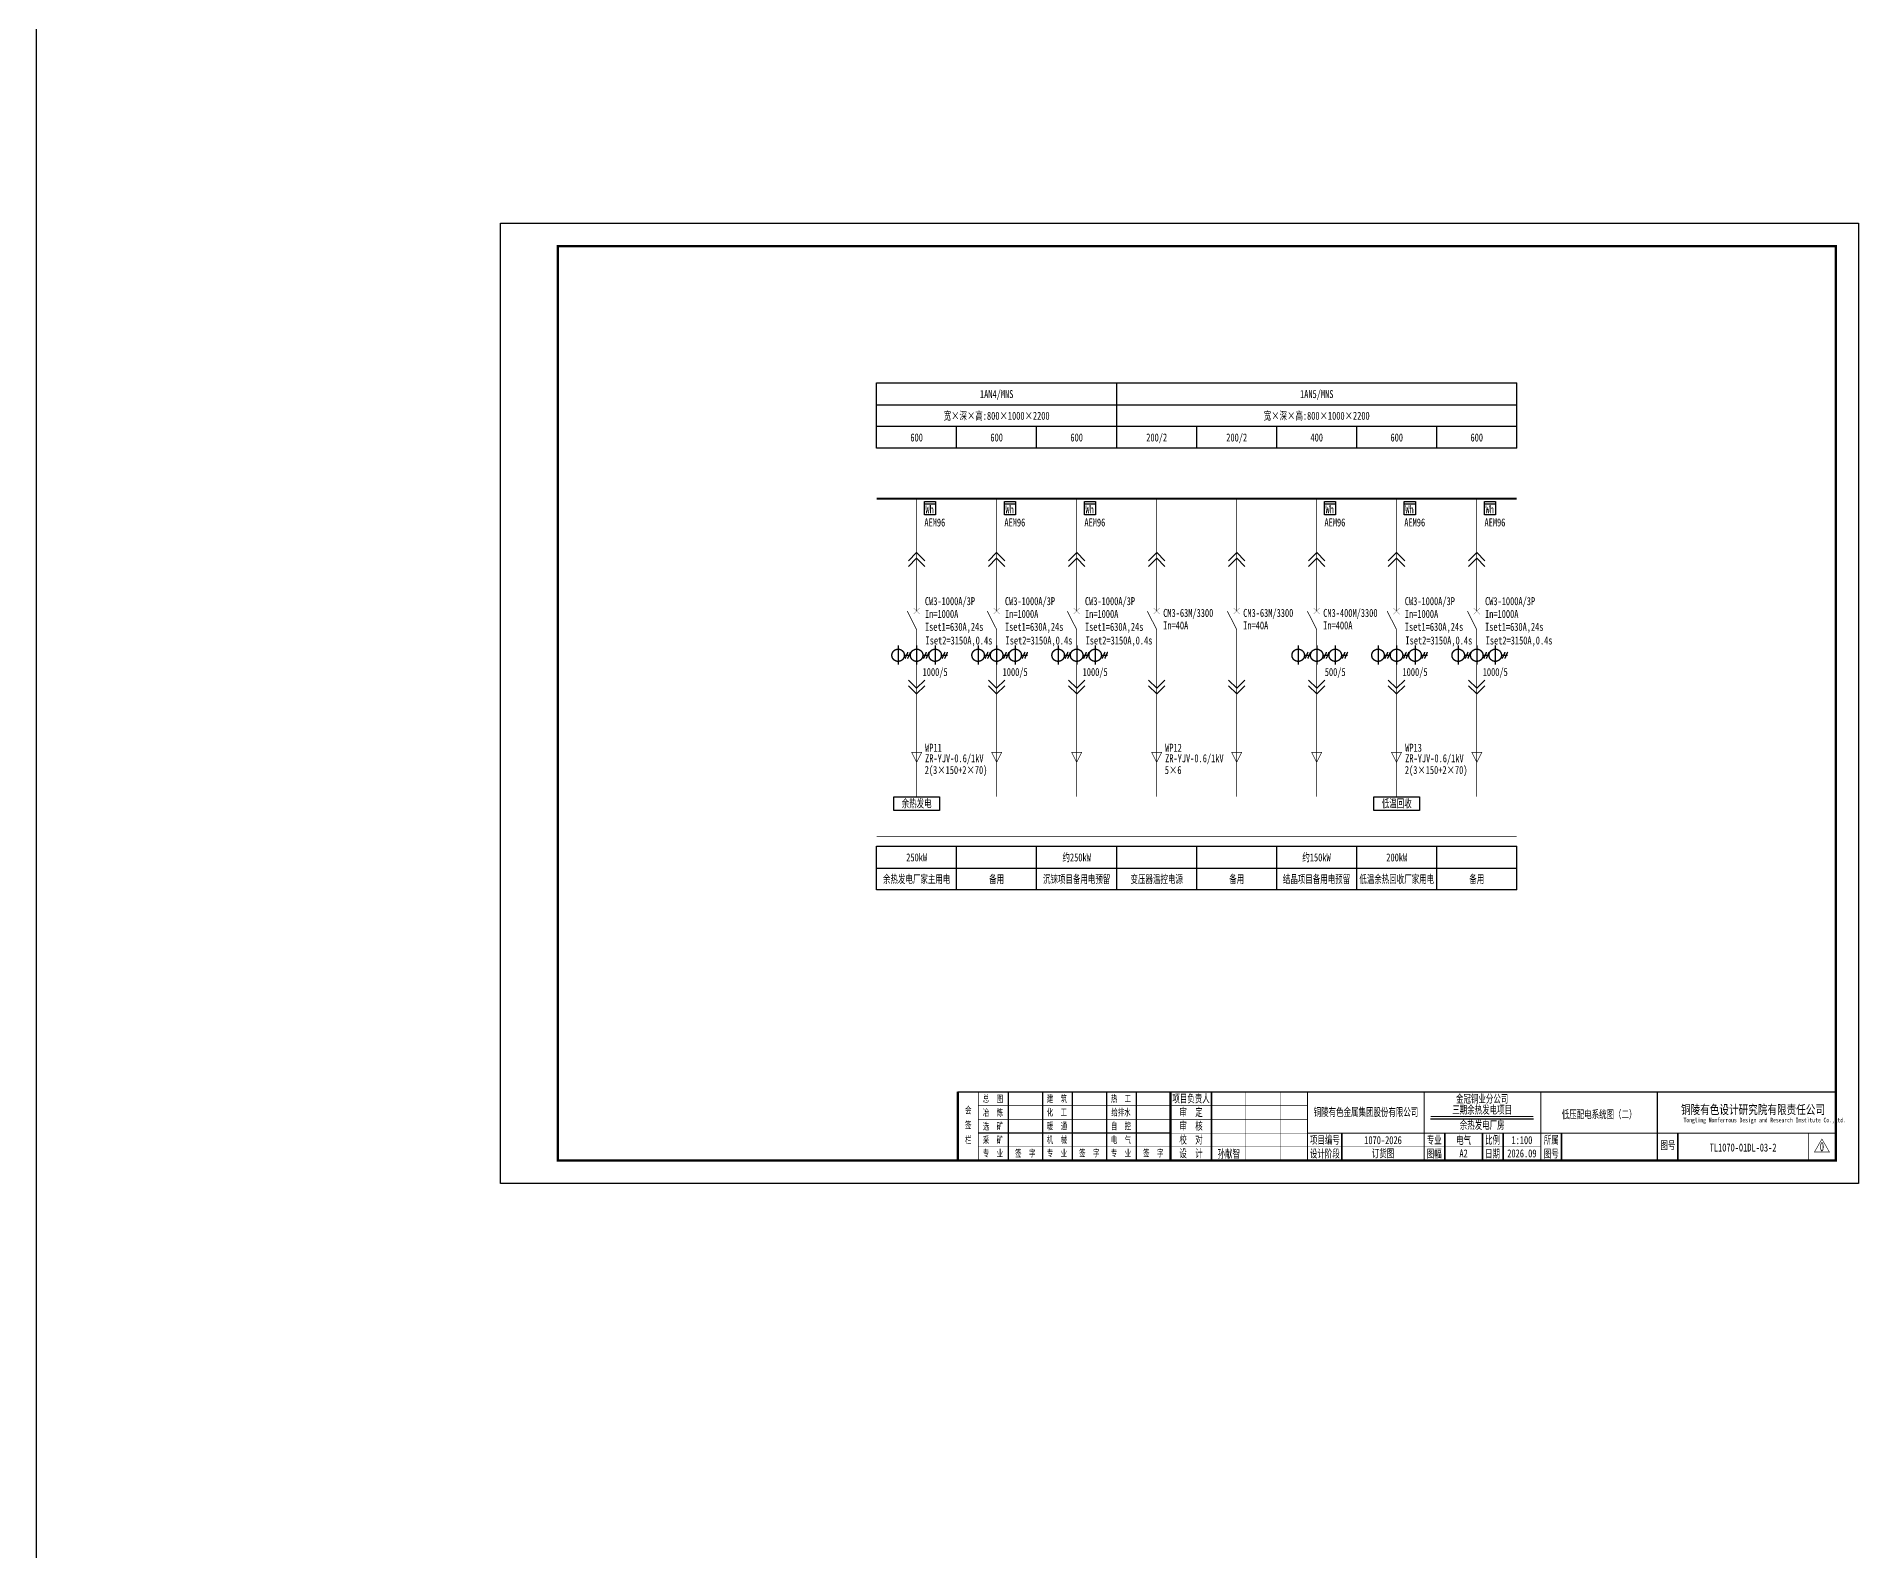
# Model space of a CAD drawing. Header units: millimetres. Extents: x -24326 to 675674, y 148048 to 606396.
# Drawn here: x 175674 to 255374, y 310989 to 377222 of the extents above; entities that cross this region are included whole.
import ezdxf
from ezdxf.enums import TextEntityAlignment as Align

# ---------------------------------------------------------------- set-up
doc = ezdxf.new("R2010")
doc.units = ezdxf.units.MM
doc.linetypes.add('常规', pattern=[20, 10, 0, 10])
for name, color, linetype, lineweight in [('BXT', 7, 'Continuous', 0), ('CAXA0', 7, 'Continuous', 70), ('MX', 3, 'Continuous', 0), ('SW', 8, 'Continuous', 20), ('TEXT', 4, 'Continuous', 0), ('电辅助1', 7, 'Continuous', 0)]:
    doc.layers.add(name, color=color, linetype=linetype, lineweight=lineweight)
for name, color, linetype in [('动力平面导线层', 3, '常规'), ('图框', 7, 'Continuous'), ('文字', 7, 'Continuous'), ('照明平面设备层', 1, 'Continuous')]:
    doc.layers.add(name, color=color, linetype=linetype)
doc.styles.add('HZ', font='simsun.ttf', dxfattribs={"width": 0.75})
doc.styles.add('标准', font='NSimSun.ttf', dxfattribs={"width": 0.667})
doc.linetypes.add('接地线', pattern='A,500,[136,EESLTYPE.shx,S=100,R=0,X=0,Y=0],500,-200,60,-200', length=1460)

# ---------------------------------------------------------------- blocks, each defined once
blk = doc.blocks.new('3')
at = {"layer": 'TEXT', "color": 7, "lineweight": 25, "style": 'HZ', "width": 0.75}
for s, height, p in [('铜陵有色设计研究院有限责任公司', 400, (221501, 249018)), ('Tongling Nonferrous Design and Research Institute Co.,Ltd.', 200, (221613, 248659))]:
    blk.add_text(s, height=height, dxfattribs=at).set_placement(p)
blk = doc.blocks.new('铜陵有色图签02')
at = {"layer": '图框', "linetype": 'Continuous', "lineweight": 50}
for p, q in [((-38401, 3003), (-38401, 1)), ((-29100, 3001), (-29100, 0))]:
    blk.add_line(p, q, dxfattribs=at)
at = {"layer": '图框', "color": 7, "linetype": 'Continuous', "lineweight": 25}
for p, q in [((-36201, 3010), (-36201, 9)), ((-34701, 3010), (-34701, 9)), ((-33401, 3017), (-33401, 16)), ((-31901, 3017), (-31901, 16)), ((-30601, 3017), (-30601, 16)), ((-29100, 1201), (-37501, 1201))]:
    blk.add_line(p, q, dxfattribs=at)
at = {"layer": '图框', "color": 7, "linetype": 'Continuous', "lineweight": 35}
for p, q in [((-27300, 3001), (-27300, 1)), ((-21600, 1197), (-21600, -3)), ((-17100, 1200), (-17100, 0)), ((-15450, 0), (-15450, 1200)), ((-14550, 1200), (-14550, 0)), ((-12000, 1201), (-12000, 1)), ((-6900, 1202), (-6900, 2))]:
    blk.add_line(p, q, dxfattribs=at)
at = {"layer": '图框', "lineweight": 25}
blk.add_line((-17723, 1830), (-13223, 1830), dxfattribs=at)
at = {"layer": '图框', "lineweight": 70, "const_width": 70}
blk.add_lwpolyline([(-17980, 3001), (0, 3001), (-38401, 3001)], dxfattribs=at)
at = {"layer": '图框', "color": 7, "linetype": 'Continuous', "lineweight": 25, "const_width": 25}
for points in [[(-37501, 3000), (-37501, 0)], [(-23100, 2401), (-37501, 2401)], [(-25800, 3001), (-25800, 1)], [(-24300, 3001), (-24300, 1)], [(-23100, 1801), (-37501, 1801)], [(-23100, 1201), (-29100, 1201)], [(-602, 943), (-932, 371), (-272, 371), (-602, 943)], [(-12900, 600), (-18000, 600), (-37501, 600)]]:
    blk.add_lwpolyline(points, dxfattribs=at)
at = {"layer": '图框', "linetype": 'Continuous', "lineweight": 50, "const_width": 50}
for points in [[(-23100, 3001), (-23100, 1)], [(-18000, 3000), (-18000, 0)]]:
    blk.add_lwpolyline(points, dxfattribs=at)
at = {"layer": '图框', "lineweight": 50, "const_width": 50}
for points in [[(-12900, 3001), (-12900, 1)], [(-7800, 3001), (-7800, 1)], [(0, 3000), (0, 0)], [(-23100, 1200), (0, 1200)]]:
    blk.add_lwpolyline(points, dxfattribs=at)
at = {"layer": '图框', "lineweight": 25, "const_width": 35}
blk.add_lwpolyline([(-17723, 1930), (-13223, 1930)], dxfattribs=at)
at = {"layer": '图框', "color": 7, "linetype": 'Continuous', "lineweight": 35, "const_width": 25}
blk.add_lwpolyline([(-1200, 1201), (-1200, 0)], dxfattribs=at)
at = {"layer": '图框', "linetype": 'Continuous', "lineweight": 70, "const_width": 70}
blk.add_lwpolyline([(-38401, 1), (0, 0)], dxfattribs=at)
at = {"layer": '图框', "lineweight": 25}
blk.add_blockref('3', (-228268, -246986), dxfattribs=at)
at = {"layer": 'TEXT', "color": 7, "lineweight": 25, "style": '标准', "width": 0.667}
for s, height, p in [('会', 300, (-37942, 2054)), ('总  图', 300, (-36862, 2555)), ('建  筑', 300, (-34062, 2562)), ('热  工', 300, (-31262, 2562)), ('项目负责人', 350, (-28197, 2541)), ('签', 300, (-37942, 1404)), ('冶  炼', 300, (-36862, 1955)), ('选  矿', 300, (-36862, 1355)), ('化  工', 300, (-34062, 1962)), ('暖  通', 300, (-34062, 1362)), ('给排水', 300, (-31262, 1962)), ('自  控', 300, (-31262, 1362)), ('审  定', 350, (-28197, 1941)), ('审  核', 350, (-28197, 1341)), ('栏', 300, (-37942, 754)), ('采  矿', 300, (-36862, 754)), ('机  械', 300, (-34062, 761)), ('电  气', 300, (-31262, 761)), ('校  对', 350, (-28197, 741)), ('项目编号', 350, (-22343, 730)), ('专业', 350, (-17559, 730)), ('比例', 350, (-15009, 730)), ('所属', 350, (-12438, 730)), ('图号', 350, (-7339, 495)), ('专  业', 300, (-36862, 170)), ('签  字', 300, (-35449, 170)), ('专  业', 300, (-34062, 177)), ('签  字', 300, (-32649, 177)), ('专  业', 300, (-31262, 177)), ('签  字', 300, (-29849, 177)), ('设  计', 350, (-28197, 139)), ('设计阶段', 350, (-22343, 130)), ('图幅', 350, (-17559, 130)), ('日期', 350, (-15009, 130)), ('图号', 350, (-12438, 130))]:
    blk.add_text(s, height=height, dxfattribs=at).set_placement(p, align=Align.CENTER)
blk = doc.blocks.new('HG')
at = {"layer": 'CAXA0', "color": 3, "linetype": 'Continuous', "lineweight": 0}
for p, q in [((0, 0), (-360, -360)), ((0, 0), (360, -360)), ((0, -250), (-360, -610)), ((0, -250), (360, -610))]:
    blk.add_line(p, q, dxfattribs=at)
blk = doc.blocks.new('0208D')
at = {"color": 3, "linetype": 'Continuous', "const_width": 0.3}
blk.add_lwpolyline([(0, -7.5), (0, 0)], dxfattribs=at)
blk.add_lwpolyline([(0, -7.5), (2.5, -2.5), (-2.5, -2.5)], close=True, dxfattribs=at)
blk = doc.blocks.new('1107AA')
at = {"color": 3, "linetype": 'Continuous'}
for points, const_width in [([(0, -7.5), (-3.79, 0)], 0.3), ([(1.25, 1.25), (-1.25, -1.25)], 0.1), ([(-1.25, 1.25), (1.25, -1.25)], 0.1)]:
    blk.add_lwpolyline(points, dxfattribs=dict(at, const_width=const_width))
blk = doc.blocks.new('KK')
at = {"layer": 'MX', "color": 3, "linetype": '常规', "lineweight": 25}
for p, q in [((-498, -143), (-378, 128)), ((-384, -143), (-264, 128)), ((313, -143), (432, 128)), ((426, -143), (546, 128)), ((1123, -143), (1243, 128)), ((1236, -143), (1356, 128)), ((-540, -8), (-270, -8)), ((270, -8), (540, -8)), ((1080, -8), (1351, -8))]:
    blk.add_line(p, q, dxfattribs=at)
for centre in [(-810, -8), (0, -8), (810, -8)]:
    blk.add_circle(centre, 270, dxfattribs=at)
at = {"layer": '动力平面导线层', "lineweight": -3, "ltscale": 100}
for p, q in [((-810, 417), (-810, -417)), ((0, 417), (0, -417)), ((810, 417), (810, -417))]:
    blk.add_line(p, q, dxfattribs=at)

msp = doc.modelspace()

# ---------------------------------------------------------------- linework, layer by layer
at = {"color": 2, "linetype": 'ByBlock', "lineweight": -3, "ltscale": 100}
msp.add_line((175673.6, 148047.8), (175673.6, 548047.8), dxfattribs=at)
at = {"color": 2, "linetype": 'ByBlock', "lineweight": 30}
for points in [[(213173.6, 343964.6), (215173.7, 343964.6), (215173.7, 343364.8), (213173.6, 343364.8)], [(234173.6, 343964.6), (236173.7, 343964.6), (236173.7, 343364.8), (234173.6, 343364.8)]]:
    msp.add_lwpolyline(points, close=True, dxfattribs=at)
at = {"layer": '动力平面导线层', "color": 0, "linetype": 'ByBlock'}
for p, q in [((212423.6, 362063.6), (240423.6, 362063.6)), ((212423.6, 359213.6), (212423.6, 362063.6)), ((222923.6, 359213.6), (222923.6, 362063.6)), ((240423.6, 359213.6), (240423.6, 362063.6)), ((212423.6, 361113.6), (240423.6, 361113.6)), ((240423.6, 360163.6), (212423.6, 360163.6)), ((215923.6, 359213.6), (215923.6, 360163.6)), ((219423.6, 359213.6), (219423.6, 360163.6)), ((226423.6, 359213.6), (226423.6, 360163.6)), ((229923.6, 359213.6), (229923.6, 360163.6)), ((233423.6, 359213.6), (233423.6, 360163.6)), ((236923.6, 359213.6), (236923.6, 360163.6)), ((240423.6, 359213.6), (212423.6, 359213.6)), ((212423.6, 341794.9), (240423.6, 341794.9)), ((212423.6, 339894.9), (212423.6, 341794.9)), ((212423.6, 339894.9), (212423.6, 341794.9)), ((215923.6, 339894.9), (215923.6, 341794.9)), ((215923.6, 339894.9), (215923.6, 341794.9)), ((219423.6, 339894.9), (219423.6, 341794.9)), ((219423.6, 339894.9), (219423.6, 341794.9)), ((222923.6, 339894.9), (222923.6, 341794.9)), ((226423.6, 339894.9), (226423.6, 341794.9)), ((229923.6, 339894.9), (229923.6, 341794.9)), ((233423.6, 339894.9), (233423.6, 341794.9)), ((236923.6, 339894.9), (236923.6, 341794.9)), ((240423.6, 339894.9), (240423.6, 341794.9)), ((212423.6, 340844.9), (240423.6, 340844.9)), ((240423.6, 339894.9), (212423.6, 339894.9))]:
    msp.add_line(p, q, dxfattribs=at)
at = {"layer": '动力平面导线层', "color": 3, "linetype": 'ByBlock', "lineweight": 20, "ltscale": 2, "const_width": 84}
msp.add_lwpolyline([(240423.6, 356997.7), (212423.6, 356997.7)], dxfattribs=at)
at = {"layer": '动力平面导线层', "color": 4, "linetype": '接地线', "lineweight": -3, "const_width": 30}
msp.add_lwpolyline([(212423.6, 342225.2), (240423.6, 342225.2)], dxfattribs=at)
at = {"layer": '图框', "linetype": 'Continuous', "lineweight": 100, "const_width": 100}
msp.add_lwpolyline([(198473.6, 328047.8), (254373.6, 328047.8), (254373.6, 368047.8), (198473.6, 368047.8)], close=True, dxfattribs=at)
at = {"layer": '文字', "color": 3, "linetype": 'ByBlock', "lineweight": 25, "const_width": 30}
for points in [[(214173.6, 352084.3), (214173.6, 356997.7)], [(217673.6, 352084.3), (217673.6, 356997.7)], [(221173.6, 352084.3), (221173.6, 356997.7)], [(224673.6, 352084.3), (224673.6, 356997.7)], [(228173.6, 352084.3), (228173.6, 356997.7)], [(231673.6, 352084.3), (231673.6, 356997.7)], [(235164.4, 352084.3), (235164.4, 356997.7)], [(238673.6, 352084.3), (238673.6, 356997.7)], [(214173.6, 351273.9), (214173.6, 343964.6)], [(217673.6, 351273.9), (217673.6, 343964.6)], [(221173.6, 351273.9), (221173.6, 343964.6)], [(224673.6, 351273.9), (224673.6, 343964.6)], [(228173.6, 351273.9), (228173.6, 343964.6)], [(231673.6, 351273.9), (231673.6, 343964.6)], [(235164.4, 351273.9), (235164.4, 343964.6)], [(238673.6, 351273.9), (238673.6, 343964.6)]]:
    msp.add_lwpolyline(points, dxfattribs=at)
at = {"layer": '照明平面设备层', "color": 0, "lineweight": -3, "ltscale": 100}
msp.add_lwpolyline([(195973.6, 369047.8), (255373.6, 369047.8), (255373.6, 327047.8), (195973.6, 327047.8)], close=True, dxfattribs=at)
at = {"layer": '电辅助1', "color": 2, "linetype": 'ByBlock', "lineweight": 25}
for p, q in [((214512.3, 356293.8), (214512.3, 356875.3)), ((214512.3, 356875.3), (214996.8, 356875.3)), ((214512.3, 356778.4), (214996.8, 356778.4)), ((214996.8, 356293.8), (214512.3, 356293.8)), ((214996.8, 356875.3), (214996.8, 356293.8)), ((218012.3, 356293.8), (218012.3, 356875.3)), ((218012.3, 356875.3), (218496.8, 356875.3)), ((218012.3, 356778.4), (218496.8, 356778.4)), ((218496.8, 356293.8), (218012.3, 356293.8)), ((218496.8, 356875.3), (218496.8, 356293.8)), ((221512.3, 356293.8), (221512.3, 356875.3)), ((221512.3, 356875.3), (221996.8, 356875.3)), ((221512.3, 356778.4), (221996.8, 356778.4)), ((221996.8, 356293.8), (221512.3, 356293.8)), ((221996.8, 356875.3), (221996.8, 356293.8)), ((232012.3, 356293.8), (232012.3, 356875.3)), ((232012.3, 356875.3), (232496.8, 356875.3)), ((232012.3, 356778.4), (232496.8, 356778.4)), ((232496.8, 356293.8), (232012.3, 356293.8)), ((232496.8, 356875.3), (232496.8, 356293.8)), ((235503.1, 356293.8), (235503.1, 356875.3)), ((235503.1, 356875.3), (235987.7, 356875.3)), ((235503.1, 356778.4), (235987.7, 356778.4)), ((235987.7, 356293.8), (235503.1, 356293.8)), ((235987.7, 356875.3), (235987.7, 356293.8)), ((239012.3, 356293.8), (239012.3, 356875.3)), ((239012.3, 356875.3), (239496.8, 356875.3)), ((239012.3, 356778.4), (239496.8, 356778.4)), ((239496.8, 356293.8), (239012.3, 356293.8)), ((239496.8, 356875.3), (239496.8, 356293.8))]:
    msp.add_line(p, q, dxfattribs=at)

# ---------------------------------------------------------------- block references
for p in [(214173.5, 354648.9), (217673.5, 354648.9), (221173.5, 354648.9), (224673.5, 354648.9), (228173.5, 354648.9), (231673.5, 354648.9), (235164.3, 354648.9), (238673.5, 354648.9)]:
    msp.add_blockref('HG', p)
at = {"rotation": 180}
for p in [(214173.5, 348460), (217673.5, 348460), (221173.4, 348460), (224673.5, 348460), (228173.5, 348460), (231673.5, 348460), (235164.3, 348460), (238673.5, 348460)]:
    msp.add_blockref('HG', p, dxfattribs=at)
at = {"layer": 'BXT', "linetype": 'ByBlock', "xscale": 87.66225000098348, "yscale": 87.66225000098348, "zscale": 87.66225000098348}
for p in [(214173.7, 346125.4), (217673.7, 346125.4), (221173.6, 346125.4), (224673.6, 346125.4), (228173.6, 346125.4), (231673.6, 346125.4), (235164.4, 346125.4), (238673.7, 346125.4)]:
    msp.add_blockref('0208D', p, dxfattribs=at)
at = {"layer": '动力平面导线层', "color": 0, "lineweight": -3}
for p in [(214173.6, 350160), (217673.6, 350160), (221173.6, 350160.1), (231673.6, 350160), (235164.5, 350160.1), (238673.6, 350160)]:
    msp.add_blockref('KK', p, dxfattribs=at)
at = {"layer": '图框', "lineweight": 25}
msp.add_blockref('铜陵有色图签02', (254373.6, 328047.8), dxfattribs=at)
at = {"layer": '文字', "color": 3, "linetype": 'ByBlock', "lineweight": 25, "xscale": 108.0493425019085, "yscale": 108.0493425019085, "zscale": 108.0493425019085}
for p in [(214173.6, 352084.3), (217673.6, 352084.3), (221173.6, 352084.3), (224673.6, 352084.3), (228173.6, 352084.3), (231673.6, 352084.3), (235164.4, 352084.3), (238673.6, 352084.3)]:
    msp.add_blockref('1107AA', p, dxfattribs=at)

# ---------------------------------------------------------------- texts
at = {"layer": 'SW', "color": 2, "linetype": 'Continuous', "lineweight": 25, "style": '标准', "width": 0.667}
for p in [(214512.3, 355786.7), (218012.3, 355786.7), (221512.3, 355786.7), (232012.3, 355786.7), (235503.1, 355786.7), (239012.3, 355786.7)]:
    msp.add_text('AEM96', height=350, dxfattribs=at).set_placement(p)
at = {"layer": 'SW', "color": 7, "linetype": 'ByBlock', "lineweight": 25, "style": '标准', "width": 0.667}
for s, p in [('CM3-63M/3300', (224958.4, 351829.3)), ('In=40A', (224958.4, 351285)), ('CM3-63M/3300', (228458.4, 351829.3)), ('In=40A', (228458.4, 351285)), ('CM3-400M/3300', (231958.4, 351829.3)), ('In=400A', (231958.4, 351285))]:
    msp.add_text(s, height=350, dxfattribs=at).set_placement(p)
at = {"layer": 'SW', "color": 7, "linetype": 'Continuous', "lineweight": 25, "style": '标准', "width": 0.667}
for s, p in [('1000/5', (214982.5, 349244.2)), ('1000/5', (218482.5, 349244.2)), ('1000/5', (221982.5, 349244.2)), ('500/5', (232482.5, 349244.2)), ('1000/5', (235973.3, 349244.2)), ('1000/5', (239482.5, 349244.2)), ('孙献智', (227825.3, 328168.3))]:
    msp.add_text(s, height=350, dxfattribs=at).set_placement(p, align=Align.CENTER)
at = {"layer": 'SW', "color": 7, "linetype": 'ByBlock', "lineweight": 25, "style": '标准', "width": 0.667}
for s, p in [('余热发电', (214173.6, 343495.4)), ('低温回收', (235173.6, 343495.4)), ('变压器温控电源', (224673.6, 340184.8)), ('备用', (228173.6, 340184.8))]:
    msp.add_text(s, height=350, dxfattribs=at).set_placement(p, align=Align.CENTER)
at = {"layer": 'SW', "color": 4, "linetype": 'Continuous', "lineweight": 25, "style": '标准', "width": 0.667}
for s, height, p in [('金冠铜业分公司', 350, (238910.4, 330576.7)), ('铜陵有色金属集团股份有限公司', 350, (233827.5, 329995.5)), ('三期余热发电项目', 350, (238910.4, 330098.6)), ('低压配电系统图（二）', 350, (244024.5, 329894.7)), ('电气', 350, (238097.8, 328767.5)), ('余热发电厂房', 350, (238910.4, 329430.3)), ('1070-2026', 350, (234573, 328767.5)), ('A2', 350, (238097.8, 328187.8)), ('2026.09', 350, (240647.8, 328187.8)), ('1:100', 350, (240647.8, 328767.5)), ('TL1070-01DL-03-2', 350, (250322.9, 328444.3)), ('0', 400, (253771.4, 328455.8))]:
    msp.add_text(s, height=height, dxfattribs=at).set_placement(p, align=Align.CENTER)
at = {"layer": 'SW', "color": 1, "linetype": 'Continuous', "lineweight": 25, "style": '标准', "width": 0.667}
msp.add_text('订货图', height=350, dxfattribs=at).set_placement((234573, 328187.8), align=Align.CENTER)
at = {"layer": '动力平面导线层', "color": 0, "linetype": 'ByBlock', "style": '标准', "width": 0.667}
for s, p in [('1AN4/MNS', (217673.6, 361403.6)), ('1AN5/MNS', (231673.6, 361403.6)), ('宽×深×高:800×1000×2200', (217673.6, 360453.6)), ('宽×深×高:800×1000×2200', (231673.6, 360453.6)), ('600', (214173.6, 359503.6)), ('600', (217673.6, 359503.6)), ('600', (221173.6, 359503.6)), ('200/2', (224673.6, 359503.6)), ('200/2', (228173.6, 359503.6)), ('400', (231673.6, 359503.6)), ('600', (235173.6, 359503.6)), ('600', (238673.6, 359503.6)), ('250kW', (214173.6, 341134.8)), ('约250kW', (221173.5, 341134.8)), ('约150kW', (231664.4, 341134.8)), ('200kW', (235173.6, 341134.8)), ('余热发电厂家主用电', (214173.6, 340184.8)), ('备用', (217673.6, 340184.8)), ('沉铼项目备用电预留', (221173.6, 340184.8)), ('结晶项目备用电预留', (231664.4, 340184.8)), ('低温余热回收厂家用电', (235173.6, 340184.8)), ('备用', (238673.6, 340184.8))]:
    msp.add_text(s, height=350, dxfattribs=at).set_placement(p, align=Align.CENTER)
at = {"layer": '电辅助1', "color": 2, "linetype": 'ByBlock', "lineweight": 25, "style": '标准', "width": 0.667}
for p in [(214558.4, 356359.3), (218058.4, 356359.3), (221558.4, 356359.3), (232058.4, 356359.3), (235549.2, 356359.3), (239058.4, 356359.3)]:
    msp.add_text('Wh', height=350, dxfattribs=at).set_placement(p)
at = {"layer": '电辅助1', "color": 7, "linetype": 'ByBlock', "lineweight": 25, "style": '标准', "width": 0.667}
for s, p in [('CW3-1000A/3P', (214535.8, 352344.7)), ('CW3-1000A/3P', (218035.8, 352344.7)), ('CW3-1000A/3P', (221535.8, 352344.7)), ('CW3-1000A/3P', (235526.7, 352344.7)), ('CW3-1000A/3P', (239035.8, 352344.7)), ('In=1000A', (214535.8, 351786.6)), ('Iset1=630A,24s', (214535.8, 351221)), ('In=1000A', (218035.8, 351786.6)), ('Iset1=630A,24s', (218035.8, 351221)), ('In=1000A', (221535.8, 351786.6)), ('Iset1=630A,24s', (221535.8, 351221)), ('In=1000A', (235526.7, 351786.6)), ('Iset1=630A,24s', (235526.7, 351221)), ('In=1000A', (239035.8, 351786.6)), ('Iset1=630A,24s', (239035.8, 351221)), ('Iset2=3150A,0.4s', (214563.4, 350624.4)), ('Iset2=3150A,0.4s', (218063.4, 350624.4)), ('Iset2=3150A,0.4s', (221563.4, 350624.4)), ('Iset2=3150A,0.4s', (235554.2, 350624.4)), ('Iset2=3150A,0.4s', (239063.4, 350624.4)), ('WP12', (225044, 345932.7)), ('5×6', (225027.7, 344957.1)), ('ZR-YJV-0.6/1kV', (225043.9, 345470.9))]:
    msp.add_text(s, height=350, dxfattribs=at).set_placement(p)
at = {"layer": '电辅助1', "color": 0, "linetype": 'ByBlock', "lineweight": 25, "style": '标准', "width": 0.667}
for s, p in [('WP11', (214544.1, 345932.7)), ('WP13', (235544.1, 345932.7)), ('2(3×150+2×70)', (214527.7, 344957.1)), ('ZR-YJV-0.6/1kV', (214543.9, 345470.9)), ('2(3×150+2×70)', (235527.7, 344957.1)), ('ZR-YJV-0.6/1kV', (235543.9, 345470.9))]:
    msp.add_text(s, height=350, dxfattribs=at).set_placement(p)

doc.saveas('drawing.dxf')
